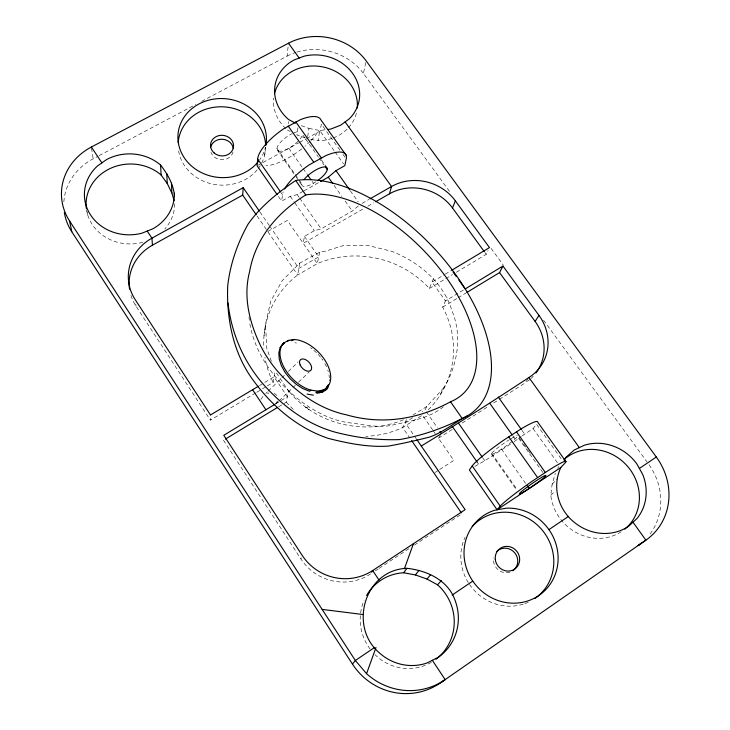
<?xml version="1.0" encoding="UTF-8"?>
<svg xmlns="http://www.w3.org/2000/svg" width="730" height="730" viewBox="0 0 730 730"><rect width="100%" height="100%" fill="white"/><g stroke="black" fill="none" stroke-linecap="round" stroke-linejoin="round"><path stroke-width="0.55" stroke-dasharray="3.65 2.74" d="M255.746 392.868L210.359 420.151L210.505 414.969M264.68 155.143L265.428 147.369A44.311 39.502 5.5 0 1 259.789 159.669M201.653 101.351L287.045 56.146L288.496 43.198M621.175 531.787A46.218 42.641 45.2 0 1 550.794 495.378L552.135 484.2L555.32 473.332M288.204 123.762L288.459 121.682M264.023 335.745L265.51 324.138L270.784 301.116L282.191 280.694L299.729 263.11L319.612 252.242L326.009 250.992L343.109 245.645L367.646 245.38L391.645 251.293C418.691 261.805 443.484 282.3 451.998 310.898C462.428 335.718 457.765 365.119 443.84 387.74L439.104 396.682M303.069 191.369L297.247 194.636L290.266 196.297L281.661 201.133L282.492 194.691A38.252 12.501 -35.4 0 1 283.213 191.908M297.931 127.759L296.937 134.986L305.286 137.924M307.686 136.61L308.945 128.398L300.477 125.414M267.335 385.896L273.13 382.42L274.827 371.771M310.569 139.293L318.034 140.762L319.758 130.533L325.251 129.803M299.729 263.11L297.676 274.991L296.882 275.602A95.411 89.68 17.6 0 0 263.877 348.183M358.33 205.979L352.262 211.07L321.173 228.873L314.283 230.726L304.428 236.365L303.233 243.3L363.951 208.461M278.568 406.802L286.306 402.102L288.505 390.897L274.991 370.758M319.612 252.242L317.313 263.603L297.676 274.991L256.832 215.633M449.461 191.324L363.43 73.474L366.113 60.836M370.575 573.944A50.078 49.175 34.3 0 1 300.915 558.97L302.184 555.366M267.755 231.519L287.355 220.414L317.313 263.603A95.411 89.68 17.6 0 1 428.692 287.748L429.377 288.496L433.51 278.431M428.236 409.822A95.411 89.68 17.6 0 0 442.663 307.148L447.043 297.384M406.5 419.549L402.65 427.543A95.411 89.68 17.6 0 1 365.839 436.321M456.369 272.272L486.244 254.314L488.096 250.472M557.729 468.423L558.687 466.461M443.84 387.74L426.831 406.464L425.033 409.959L422.186 411.757M277.537 401.108L275.548 404.174M260.902 399.465L263.402 395.824M439.679 469.499L453.804 460.393L438.42 438.21L441.258 433.319M317.258 132.65L315.688 135.077A37.978 13.505 -35.4 0 1 310.953 140.552M499.402 399.346L525.125 382.949L528.283 378.423M522.041 435.983L533.064 428.583L536.504 424.23L561.954 459.873M552.135 484.2L557.583 478.524M550.794 495.378L554.681 491.436M265.82 393.461L267.435 391.891M268.238 391.107L284.371 375.384M288.396 371.46L298.077 362.025M275.858 403.973L278.285 401.637M279.097 400.861L295.294 385.294M298.534 382.182L309.064 372.063M514.176 441.659L521.193 436.622M375.339 570.814L378.195 568.935M379.144 568.305L410.561 547.61M414.375 545.1L461.971 513.756M474.856 466.388L484.784 460.749L513.226 442.27M434.971 472.538L438.739 470.111M438.42 438.21L452.709 429.103M462.236 423.035L488.917 406.026M493.681 402.987L498.444 399.958M412.678 417.733L405.068 422.515L413.8 435.18M443.402 406.783C428.556 418.993 409.265 421.173 391.243 425.371C377.018 428.127 362.673 424.185 348.557 422.707C332.761 420.462 318.088 413.28 305.076 404.283C277.738 384.555 254.588 355.528 249.441 321.455M275.657 403.854L287.355 396.764L274.015 376.863L259.405 385.632M463.331 290.075L445.455 300.906L432.014 282.072L444.241 274.736M442.663 307.148L457.126 298.36M458.093 297.776L465.804 293.095M256.714 392.284L261.541 389.382M262.508 388.798L266.368 386.48M429.377 288.496L452.509 274.589M445.181 274.17L451.76 270.228M362.034 203.396L368.924 199.454M367.874 206.216L373.751 202.84M304.036 190.822L319.558 182.108M258.073 165.226L260.044 164.15M263.019 162.507L298.634 142.897M299.619 142.359L305.496 139.129M306.481 138.581L320.141 131.062L321.319 124.082L340.335 150.718M63.857 201.781A59.039 53.208 -1.9 0 1 93.157 158.793L98.176 156.129M99.18 155.6L195.622 104.545M403.398 419.786C365.009 435.792 316.729 424.34 289.92 392.43L288.505 390.897M267.463 393.379L268.978 393.014M305.176 407.249L308.042 407.422M308.945 128.398L319.758 130.533L334.422 151.101M287.428 129.995L290.284 131.491M274.033 393.251L277.044 395.56L277.792 397.248M306.244 407.358L309.082 410.014M286.306 402.102L286.999 402.896A95.411 89.68 17.6 0 0 294.692 410.643M491.135 248.401L503.235 264.972M543.558 320.214L647.063 461.99M484.921 252.498L486.244 254.314M342.963 154.386L344.925 157.142M533.064 428.583L557.51 462.875M335.07 152.013L343.511 163.858M521.968 430.371L524.605 434.085M350.309 190.776L358.12 201.772M519.149 437.635L523.072 443.165M523.729 444.086L527.653 449.625M528.31 450.547L530.272 453.312M321.291 159.751L326.547 167.17M542.864 472.502L517.424 436.613A16.115 1.725 -35 0 1 500.762 449.561A16.115 1.725 -35 0 1 492.093 452.828A16.115 1.725 -35 0 1 509.476 439.615M305.04 138.162L302.421 134.466A15.184 5.402 -35.4 0 1 300.222 138.864M305.688 139.083L318.134 156.649M318.791 157.571L324.029 164.962M512.798 435.801L516.073 440.427M334.112 185.438L341.895 196.425M345.135 200.996L352.262 211.07M501.464 449.105L525.965 483.899M288.834 148.299L302.448 167.626M303.096 168.548L306.983 174.069M312.166 181.432L313.462 183.276M491.71 453.303L517.123 489.52M276.953 148.446L294.61 173.612M295.267 174.543L298.534 179.206M299.19 180.137L301.809 183.869M491.363 454.087L516.703 490.213M277.19 149.978L295.458 176.021M296.106 176.952L298.716 180.675M299.373 181.606L301.983 185.32M482.868 458.011L484.784 460.749M297.247 194.636L299.181 197.419M299.829 198.341L321.173 228.873M477.219 462.181L478.506 464.015M290.266 196.297L294.163 201.882M294.81 202.812L314.283 230.726M281.214 192.857L282.492 194.691M278.431 196.48L281.661 201.133M304.428 236.365L318.672 256.878L298.816 268.366L270.355 227.076M426.338 411.829L437.37 427.707M432.653 429.897L422.396 415.115L402.65 427.543L409.694 437.781M433.291 430.819L435.217 433.593M260.008 212.065L269.717 226.136M414.421 436.084L416.292 438.794M130.962 295.449A48.061 44.384 -0.5 0 0 135.999 306.153L210.359 420.151M223.48 440.263L300.915 558.97M271.359 361.168L266.815 348.529L265.51 324.138M87.098 211.59L87.646 214.766M91.533 148.09L93.157 158.793M135.762 304.018L135.999 306.153M248.994 317.066L249.332 320.361M649.061 464.745A61.512 56.666 45.5 0 1 648.906 535.491M287.045 56.146A55.927 49.339 11.2 0 1 295.905 52.405M296.937 52.076A55.927 49.339 11.2 0 1 363.43 73.474M509.96 572.174A12.565 11.89 50.7 0 1 497.924 569.573A12.565 11.89 50.7 0 1 493.599 557.839M233.08 151.968A11.47 10.256 5.3 0 1 222.321 159.751A11.47 10.256 5.3 0 1 210.943 152.278M528.283 602.241A48.025 45.442 50.5 0 1 524.222 603.847M523.182 604.184A48.025 45.442 50.5 0 1 469.463 584.383M468.313 582.622A48.025 45.442 50.5 0 1 465.074 537.262M265.684 147.259A43.827 39.146 5.4 0 1 260.802 164.697M260.263 165.591A43.827 39.146 5.4 0 1 257.836 169.041M257.161 169.871A43.827 39.146 5.4 0 1 210.432 183.568A43.827 39.146 5.4 0 1 178.357 149.239M533.238 376.205A47.368 43.718 29.5 0 1 531.002 378.432M530.217 379.135A47.368 43.718 29.5 0 1 525.125 382.949M273.13 382.42A95.411 89.68 17.6 0 1 264.908 357.244M174.725 203.807A44.329 39.977 -1.4 0 1 164.807 229.019M142.77 242.305A44.329 39.977 -1.4 0 1 86.478 209.619M356.368 113.323A42.112 37.203 11.1 0 1 348.593 127.659M347.042 129.274A42.112 37.203 11.1 0 1 332.98 138.043M331.968 138.399A42.112 37.203 11.1 0 1 318.034 140.762M285.832 128.571A42.112 37.203 11.1 0 1 273.713 97.984M425.353 665.286A48.217 46.711 62.7 0 1 375.001 654.664M370.101 649.061A48.217 46.711 62.7 0 1 364.051 600.471M431.412 662.32A48.217 46.711 62.7 0 1 426.384 664.857M329.175 380.823A260.665 88.604 -54.3 0 1 329.476 379.49M329.312 377.957A258.831 139.248 -63 0 1 329.02 374.91M326.666 366.798A255.473 208.278 89.5 0 1 324.786 363.531M316.519 352.763A254.131 225.178 33.1 0 1 313.608 350.108M312.148 348.757A255.099 212.421 6.3 0 1 310.533 347.726M322.952 360.237A254.323 223.708 64.9 0 1 321.693 358.704M320.461 357.18A254.323 223.708 64.9 0 1 318.006 354.087M328.317 371.725A257.033 179.762 -74.3 0 1 327.752 370.101M296.471 343.009A258.958 147.743 -23.2 0 1 294.92 342.735M426.831 406.464A206.07 37.038 -35.2 0 1 413.29 414.786M315.953 181.77A15.294 5.001 -35.4 0 1 302.512 181.916M310.186 141.328A37.978 13.505 -35.4 0 1 304.967 146.201M301.718 148.883A37.978 13.505 -35.4 0 1 265.921 165.746M298.013 141.392A15.184 5.402 -35.4 0 1 277.336 150.216A15.184 5.402 -35.4 0 1 292.292 133.572M293.916 132.851A15.184 5.402 -35.4 0 1 299.4 131.537M511.055 438.639A16.115 1.725 -35 0 1 517.36 435.573"/><path stroke-width="1.09" d="M256.184 214.702L242.688 195.083L243.19 187.665L151.931 238.181A48.627 44.822 -0.3 0 0 135.278 299.756L210.505 414.969L258.438 386.216M325.598 388.825L325.471 390.358L322.049 392.192L316.409 393.078L315.917 392.229C320.269 392.594 323.436 389.565 327.296 388.625L328.062 387.612L327.651 385.796L328.354 384.765M346.102 155.18L321.027 120.085A37.978 13.505 -35.4 0 0 300.349 119.702L283.486 128.9A37.978 13.505 -35.4 0 0 257.663 159.03L257.088 165.774L277.135 194.618M375.704 201.717L389.418 193.851L391.554 186.506L345.107 121.928M565.951 461.625L537.682 422.077A40.305 4.307 -35 0 0 520.955 428.984L503.928 440.017A40.305 4.307 -35 0 0 472.219 465.95L469.39 469.938L497.084 509.768L506.346 508.18A48.609 45.935 50.1 0 1 555.466 573.835A48.609 45.935 50.1 0 1 478.168 587.741A48.609 45.935 50.1 0 1 494.511 510.306L497.084 509.768L500.223 506.173A40.615 3.02 -34.9 0 1 532.745 480.842L549.79 469.554A40.615 3.02 -34.9 0 1 564.564 463.532L560.813 467.51C552.081 486.116 557.711 508.336 573.26 521.476A46.939 43.216 44.8 0 0 628.685 526.193L637.016 518.492A46.939 43.216 44.8 0 0 642.683 474.4L636.797 463.851A46.939 43.216 44.8 0 0 584.265 445.263L574.081 450.118L565.677 457.555L564.217 460.548M432.333 660.303L445.154 679.612A65.517 63.437 63.6 0 1 366.56 673.671L375.977 647.556M404.384 568.789L413.426 543.713M484.255 251.595L452.509 207.995L455.347 200.823A46.665 42.322 19 0 0 391.554 186.506L369.909 198.888M282.391 344.706L284.353 342.516L280.174 347.608C284.052 340.463 292.876 337.89 300.441 340.682A31.007 18.588 45.9 0 1 327.962 365.812A31.007 18.588 45.9 0 1 322.596 390.212L320.735 392.585L319.977 391.608M466.771 292.502L499.548 272.591L502.952 266.048L538.959 315.378A47.915 44.138 29.3 0 1 528.912 377.51L579.328 447.618M371.634 572.238L372.692 570.522L465.147 509.677L416.912 439.697M535.92 373.012A47.368 43.718 29.5 0 0 535.117 321.428L538.959 315.378M325.817 388.488L327.651 385.796M366.551 595.479A48.217 46.711 62.7 0 1 403.672 572.776L406.948 568.314C427.315 570.541 448.777 580.469 455.438 601.374A48.983 47.423 61.7 0 1 438.073 657.411L426.922 663.032A48.983 47.423 61.7 0 1 379.436 652.912C348.137 626.468 364.699 569.719 406.948 568.314M403.672 572.776L415.416 574.939L418.874 570.513M64.34 212.512A59.039 53.208 -1.9 0 0 71.786 231.748L352.435 664.054L355.346 660.495L374.718 647.4M415.416 574.939L426.968 579.045L430.609 574.692M281.643 345.673L284.353 342.516M436.038 659.217A48.217 46.711 62.7 0 0 437.553 584.821L441.367 580.56M287.547 341.394L288.742 340.198M322.596 390.212L317.158 391.061L310.87 390.121L309.63 391.289A264.844 185.831 -11 0 1 302.941 388.615A264.506 215.843 6.6 0 1 296.316 384.382A264.141 230.707 33.2 0 1 290.239 378.879A264.306 229.065 64.6 0 1 285.147 372.501A264.789 211.225 89.2 0 1 281.388 365.712A265.063 178.658 -74.6 0 1 279.243 358.987A264.99 133.471 -63.3 0 1 278.833 352.809A264.506 78.803 -54.6 0 1 280.174 347.608M320.525 181.56L328.281 177.198L335.992 170.628L344.806 165.673L346.239 158.985A38.252 12.501 -35.4 0 0 325.854 155.6L308.963 165.007A38.252 12.501 -35.4 0 0 284.554 189.061M421.283 446.03C457.591 423.82 493.352 400.934 528.912 377.51M352.435 664.054A64.34 62.333 64.8 0 0 440.591 682.796L445.154 679.612M440.591 682.796L645.886 540.154A62.607 57.542 45.1 0 0 656.316 457.016L366.113 60.836A56.849 49.978 11.2 0 0 288.496 43.198L91.378 147.013A60.052 53.965 -1.7 0 0 69.596 220.989L71.786 231.748M305.77 194.946C277.263 212.53 255.473 238.172 249.569 271.825C242.771 297.438 249.925 324.54 261.532 347.617A130.889 119.82 21.5 0 0 276.606 370.101C294.902 391.253 318.755 409.065 346.577 414.868C382.128 425.125 418.299 419.358 450.519 401.774A130.223 70.901 45.9 0 0 447.216 278.878A130.223 70.901 45.9 0 0 305.77 194.946L295.677 180.52C277.874 192.519 260.564 206.362 248.145 224.037C237.46 243.136 230.096 264.214 227.705 286.023C226.364 319.804 233.673 355.127 254.743 382.31C273.33 407.386 298.597 428.437 328.445 438.438C347.9 443.32 368.139 447.444 388.26 446.094C402.002 443.721 415.616 440.555 429.149 437.197C443.037 432.552 454.37 422.661 467.209 415.927M452.208 595.005L472.775 581.107M548.933 529.615L568.579 516.329M639.37 468.468L656.316 457.016M497.084 509.768L560.813 467.51M274.681 404.447L223.781 435.299L302.184 555.366A50.689 49.722 33.5 0 0 372.692 570.522L379.034 580.067M502.952 266.048L465.211 288.934L458.805 280.019M225.415 439.086L277.601 407.386M451.76 270.228L489.483 247.589L455.347 200.823M129.548 289.217A48.061 44.384 -0.5 0 1 152.46 245.18L242.688 195.083M283.149 343.721L284.244 343.146M280.904 346.64L281.379 346.403A31.007 18.588 45.9 0 0 286.406 371.369A31.007 18.588 45.9 0 0 310.87 390.121M295.677 180.52A149.905 81.696 46 0 1 457.527 277.208A149.905 81.696 46 0 1 462.19 418.454C442.453 428.556 421.256 435.883 399.383 439.588C380.184 440.236 360.894 438.301 342.206 433.857C310.031 427.178 282.464 406.537 261.386 382.036A150.553 137.851 21.6 0 1 244.048 356.012C235.452 339.541 230.059 321.455 227.988 302.996M291.261 340.718L294.236 339.578M327.451 129.52L330.754 129.082L340.791 125.122L349.168 118.926A42.714 37.613 11.1 0 0 352.626 73.42A42.714 37.613 11.1 0 0 303.99 56.219L294.044 59.997A42.714 37.613 11.1 0 0 288.715 119.611L295.468 123.151M322.122 609.395L363.184 614.551M321.784 391.125L323.271 391.691L323.463 390.121L325.471 390.358L327.296 388.625L326.958 386.809M426.968 579.045L437.553 584.821M366.56 673.671L355.346 660.495L69.596 220.989M321.355 391.38L322.049 392.192M499.548 272.591L535.117 321.428M174.37 193.167A44.995 40.469 -1.2 0 1 152.78 228.837L141.948 233.171A44.995 40.469 -1.2 0 1 90.721 215.204A44.995 40.469 -1.2 0 1 97.419 166.011L106.644 159.523A44.995 40.469 -1.2 0 1 160.582 165.062C167.644 174.069 173.74 184.745 174.479 196.37M160.582 165.062L161.129 175.018L167.225 183.486L171.86 192.939L174.078 200.586M288.496 43.198L299.172 58.053M453.038 272.007L456.241 276.46M632.983 522.215L645.886 540.154L638.002 545.648A61.512 56.666 45.5 0 0 641.396 543.074M318.618 391.818L319.357 392.859M498.271 397.02L521.311 429.45M335.992 170.628L349.661 189.864M516.457 431.795L545.301 472.456M295.778 121.873L321.291 157.844M325.343 166.814L327.305 169.588M489.857 403.398L512.141 434.87M328.281 177.198L332.816 183.604M508.764 436.777L537.599 477.548M288.168 126.025L313.663 162.096M527.252 485.733L529.186 488.48M307.631 174.99L310.87 179.598M450.519 401.774L462.19 418.454M458.595 423.309L482.229 457.099M452.217 426.338L477.219 462.181M472.219 465.95L500.223 506.173M257.663 159.03L280.576 191.944M439.962 431.448L441.258 433.319M243.19 187.665L259.36 211.125M411.62 440.573L461.342 512.834M91.378 147.013L101.899 162.863M147.204 231.063L151.931 238.181L152.46 245.18M252.589 389.72L265.902 409.767M317.267 392.028L317.915 393.023M166.768 173.63L167.225 183.486M171.477 183.212L171.86 192.939M496.884 551.433A12.565 11.89 50.7 0 1 514.796 552.929A12.565 11.89 50.7 0 1 512.761 570.787M210.751 146.958A11.47 10.256 5.3 0 1 222.495 139.248A11.47 10.256 5.3 0 1 233.281 148.418M472.228 526.476A48.025 45.442 50.5 0 1 541.487 529.25A48.025 45.442 50.5 0 1 534.935 598.472M178.202 142.742A43.827 39.146 5.4 0 1 222.239 106.799A43.827 39.146 5.4 0 1 265.647 144.996M258.502 161.385A44.311 39.502 5.5 0 1 185.32 159.277A44.311 39.502 5.5 0 1 212.841 99.253A44.311 39.502 5.5 0 1 265.857 145.352M389.418 193.851A46.145 41.938 19 0 1 452.509 207.995M86.332 208.57A44.329 39.977 -1.4 0 1 110.823 168.201A44.329 39.977 -1.4 0 1 161.129 175.018M274.48 93.723A42.112 37.203 11.1 0 1 321.556 66.676A42.112 37.203 11.1 0 1 357.271 108.022M564.016 459.553A46.218 42.641 45.2 0 1 627.408 466.178A46.218 42.641 45.2 0 1 624.798 529.15M313.435 395.149A264.844 146.356 -24.5 0 1 307.111 394.109M304.045 179.598A15.294 5.001 -35.4 0 1 325.124 166.933A15.294 5.001 -35.4 0 1 317.577 180.657M495.278 559.353A12.638 11.954 50.5 0 0 514.641 569.099A12.638 11.954 50.5 0 0 512.405 547.71A12.638 11.954 50.5 0 0 495.278 559.353M214.218 153.026A11.534 10.302 5.4 0 0 233.281 148.099A11.534 10.302 5.4 0 0 218.626 135.689A11.534 10.302 5.4 0 0 214.218 153.026M300.158 364.991A7.437 4.462 45.9 0 0 310.688 370.502A7.437 4.462 45.9 0 0 305.879 359.799A7.437 4.462 45.9 0 0 300.158 364.991M525.81 490.66A16.242 1.205 -34.9 0 0 545.967 475.458A16.242 1.205 -34.9 0 0 526.129 487.895A16.242 1.205 -34.9 0 0 525.81 490.66"/></g></svg>
